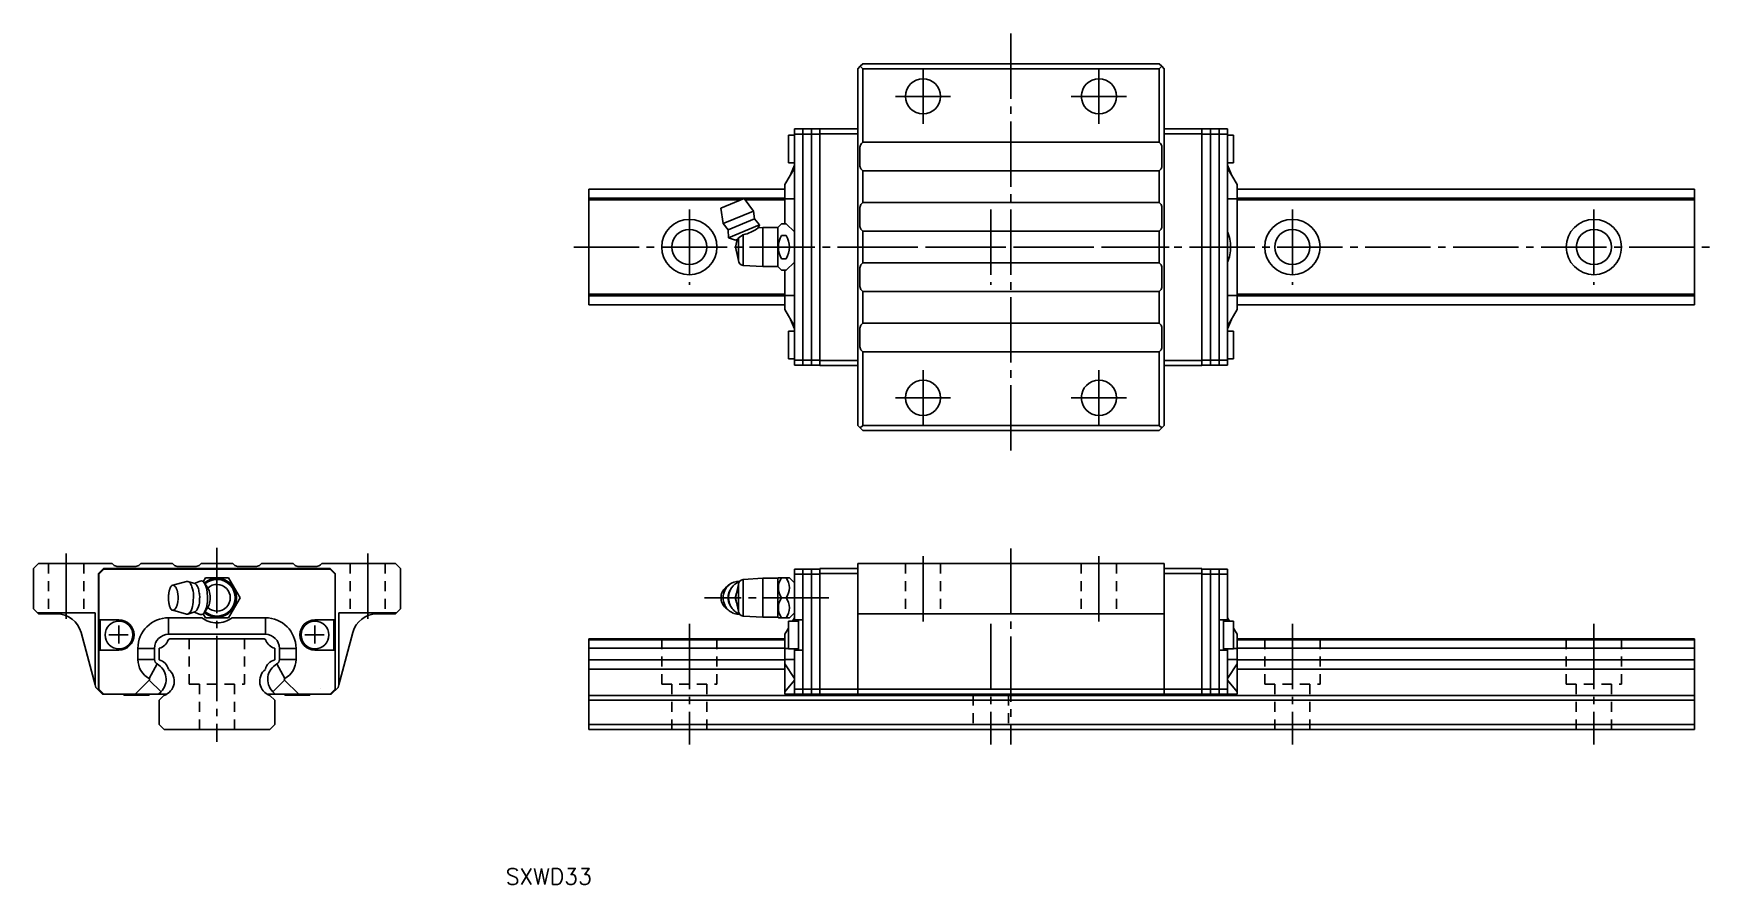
# Model space of a CAD drawing. Extents: x -38 to 295, y 1046 to 1215.
import ezdxf

# ---------------------------------------------------------------- set-up
doc = ezdxf.new("R2010")
doc.units = 0
doc.linetypes.add('CENTER', pattern=[17.5, 13, -1.5, 1.5, -1.5])
doc.linetypes.add('DASHED', pattern=[3.5, 2, -1.5])
doc.layers.get('0').update_dxf_attribs({"linetype": 'CONTINUOUS'})
doc.layers.add('CENTER', color=1, linetype='CENTER')
doc.styles.get("Standard").update_dxf_attribs({"font": 'txt.shx', "bigfont": '@extfont2.shx'})

msp = doc.modelspace()

# ---------------------------------------------------------------- linework, layer by layer
at = {"color": 7, "linetype": 'CONTINUOUS'}
for p, q in [((126.18, 1208.9), (125.68, 1208.4)), ((125.68, 1137.4), (125.68, 1208.4)), ((126.68, 1209.4), (126.18, 1208.9)), ((126.68, 1208.4), (126.18, 1208.9)), ((126.68, 1209.4), (185.68, 1209.4)), ((126.68, 1193.75), (126.68, 1208.4)), ((126.68, 1208.4), (185.68, 1208.4)), ((186.18, 1208.9), (185.68, 1209.4)), ((186.18, 1208.9), (185.68, 1208.4)), ((185.68, 1208.4), (185.68, 1193.75)), ((186.68, 1208.4), (186.18, 1208.9)), ((186.68, 1208.4), (186.68, 1137.4)), ((113.08, 1195.15), (111.88, 1195.15)), ((113.08, 1195.15), (111.88, 1195.15)), ((111.88, 1189.65), (111.88, 1195.15)), ((111.88, 1189.65), (111.88, 1195.15)), ((113.08, 1195.4), (113.08, 1196.4)), ((113.08, 1196.4), (118.18, 1196.4)), ((113.08, 1150.4), (113.08, 1195.4)), ((113.08, 1195.4), (118.18, 1195.4)), ((114.78, 1149.4), (114.78, 1196.4)), ((116.48, 1149.4), (116.48, 1196.4)), ((118.18, 1195.45), (118.18, 1196.45)), ((118.18, 1196.45), (125.68, 1196.45)), ((118.18, 1150.35), (118.18, 1195.45)), ((118.18, 1195.45), (125.68, 1195.45)), ((125.68, 1195.9), (125.68, 1196.9)), ((125.68, 1195.45), (125.68, 1196.5)), ((125.68, 1149.9), (125.68, 1195.9)), ((125.68, 1172.9), (125.68, 1195.45)), ((125.68, 1172.9), (125.68, 1195.45)), ((186.68, 1195.9), (186.68, 1196.9)), ((186.68, 1196.5), (186.68, 1195.45)), ((194.18, 1196.45), (186.68, 1196.45)), ((186.68, 1149.9), (186.68, 1195.9)), ((194.18, 1195.45), (186.68, 1195.45)), ((186.68, 1195.45), (186.68, 1172.9)), ((186.68, 1172.9), (186.68, 1195.45)), ((194.18, 1195.45), (194.18, 1196.45)), ((199.28, 1196.4), (194.18, 1196.4)), ((194.18, 1150.35), (194.18, 1195.45)), ((199.28, 1195.4), (194.18, 1195.4)), ((195.88, 1149.4), (195.88, 1196.4)), ((197.58, 1149.4), (197.58, 1196.4)), ((199.28, 1195.4), (199.28, 1196.4)), ((199.28, 1150.4), (199.28, 1195.4)), ((200.48, 1195.15), (199.28, 1195.15)), ((200.48, 1195.15), (200.48, 1189.65)), ((126.13, 1192.79), (126.13, 1189.02)), ((126.68, 1193.75), (126.42, 1193.5)), ((185.68, 1193.75), (126.68, 1193.75)), ((185.94, 1193.5), (185.68, 1193.75)), ((186.23, 1189.02), (186.23, 1192.79)), ((113.08, 1188.63), (111.18, 1185.33)), ((113.08, 1188.63), (111.18, 1185.33)), ((111.88, 1189.65), (113.08, 1189.65)), ((111.88, 1189.65), (113.08, 1189.65)), ((113.08, 1189.19), (112.31, 1187.3)), ((113.08, 1189.19), (112.31, 1187.3)), ((126.42, 1188.31), (126.68, 1188.05)), ((126.68, 1188.05), (185.68, 1188.05)), ((126.68, 1181.75), (126.68, 1188.05)), ((185.68, 1188.05), (185.94, 1188.31)), ((185.68, 1188.05), (185.68, 1181.75)), ((199.28, 1189.65), (200.48, 1189.65)), ((199.28, 1189.19), (200.05, 1187.3)), ((199.28, 1188.63), (201.18, 1185.33)), ((111.18, 1184.4), (72.18, 1184.4)), ((72.18, 1184.4), (72.18, 1182.61)), ((111.18, 1185.33), (111.18, 1182.53)), ((111.18, 1185.33), (111.18, 1182.53)), ((201.18, 1185.33), (201.18, 1182.53)), ((292.18, 1184.4), (201.18, 1184.4)), ((292.18, 1182.61), (292.18, 1184.4)), ((111.18, 1182.61), (72.18, 1182.61)), ((72.18, 1182.3), (72.18, 1182.61)), ((72.18, 1163.5), (72.18, 1182.3)), ((102.51, 1182.3), (72.18, 1182.3)), ((103.09, 1182.54), (98.47, 1180.63)), ((98.47, 1180.63), (98.92, 1177.57)), ((104.94, 1180.06), (103.09, 1182.54)), ((111.18, 1182.3), (103.27, 1182.3)), ((111.18, 1182.53), (111.18, 1177.52)), ((111.18, 1182.53), (111.18, 1177.52)), ((113.08, 1182.53), (111.18, 1182.53)), ((113.08, 1182.53), (111.18, 1182.53)), ((126.13, 1180.79), (126.13, 1177.02)), ((126.68, 1181.75), (126.42, 1181.5)), ((185.68, 1181.75), (126.68, 1181.75)), ((185.94, 1181.5), (185.68, 1181.75)), ((186.23, 1177.02), (186.23, 1180.79)), ((199.28, 1182.53), (201.18, 1182.53)), ((292.18, 1182.61), (201.18, 1182.61)), ((201.18, 1182.53), (201.18, 1172.9)), ((292.18, 1182.3), (201.18, 1182.3)), ((292.18, 1182.61), (292.18, 1182.3)), ((292.18, 1182.3), (292.18, 1163.5)), ((104.94, 1180.06), (98.92, 1177.57)), ((98.92, 1177.57), (99.88, 1176.35)), ((105.12, 1178.52), (99.88, 1176.35)), ((106.16, 1177.32), (99.99, 1174.77)), ((105.12, 1178.52), (104.94, 1180.06)), ((106.16, 1177.32), (105.12, 1178.52)), ((105.88, 1176.73), (106.16, 1177.32)), ((110.52, 1177.52), (109.78, 1176.78)), ((110.52, 1177.52), (111.46, 1177.52)), ((113.08, 1175.9), (111.46, 1177.52)), ((99.88, 1176.35), (99.99, 1174.77)), ((99.99, 1174.77), (101.38, 1174.26)), ((101.38, 1174.26), (101.86, 1174.46)), ((101.72, 1174.4), (101.38, 1172.9)), ((101.86, 1174.46), (101.98, 1174.72)), ((101.98, 1174.72), (102.86, 1175.35)), ((101.98, 1174.72), (101.98, 1170.25)), ((102.86, 1175.35), (102.86, 1169.26)), ((106.78, 1176.78), (105.88, 1176.73)), ((105.88, 1176.72), (105.88, 1176.73)), ((105.88, 1176.73), (105.88, 1176.73)), ((106.78, 1176.78), (106.78, 1169.03)), ((109.78, 1176.78), (106.78, 1176.78)), ((109.78, 1176.78), (109.78, 1169.03)), ((110.52, 1175.21), (111.46, 1175.21)), ((126.42, 1176.31), (126.68, 1176.05)), ((126.68, 1176.05), (185.68, 1176.05)), ((126.68, 1176.05), (126.68, 1169.75)), ((126.68, 1174.55), (126.68, 1171.25)), ((185.68, 1176.05), (185.94, 1176.31)), ((185.68, 1169.75), (185.68, 1176.05)), ((185.68, 1171.25), (185.68, 1174.55)), ((101.38, 1172.9), (101.98, 1170.25)), ((110.52, 1170.59), (111.46, 1170.59)), ((125.68, 1172.9), (125.68, 1150.35)), ((125.68, 1150.35), (125.68, 1172.9)), ((186.68, 1172.9), (186.68, 1150.35)), ((186.68, 1172.9), (186.68, 1150.35)), ((201.18, 1172.9), (199.87, 1172.9)), ((201.18, 1163.27), (201.18, 1172.9)), ((102.86, 1169.26), (106.78, 1169.03)), ((106.78, 1169.03), (109.78, 1169.03)), ((109.78, 1169.03), (110.52, 1168.28)), ((110.52, 1168.28), (111.46, 1168.28)), ((111.18, 1163.27), (111.18, 1168.28)), ((111.46, 1168.28), (113.08, 1169.9)), ((126.13, 1165.02), (126.13, 1168.79)), ((126.42, 1169.5), (126.68, 1169.75)), ((126.68, 1169.75), (185.68, 1169.75)), ((185.68, 1169.75), (185.94, 1169.5)), ((186.23, 1168.79), (186.23, 1165.02)), ((126.68, 1164.05), (126.42, 1164.31)), ((185.68, 1164.05), (126.68, 1164.05)), ((126.68, 1164.05), (126.68, 1157.75)), ((185.94, 1164.31), (185.68, 1164.05)), ((185.68, 1157.75), (185.68, 1164.05)), ((72.18, 1163.5), (111.18, 1163.5)), ((72.18, 1163.5), (72.18, 1163.2)), ((72.18, 1163.2), (111.18, 1163.2)), ((72.18, 1161.4), (72.18, 1163.2)), ((72.18, 1161.4), (111.18, 1161.4)), ((111.18, 1160.47), (111.18, 1163.27)), ((113.08, 1163.27), (111.18, 1163.27)), ((199.28, 1163.27), (201.18, 1163.27)), ((201.18, 1163.5), (292.18, 1163.5)), ((201.18, 1160.47), (201.18, 1163.27)), ((201.18, 1163.2), (292.18, 1163.2)), ((201.18, 1161.4), (292.18, 1161.4)), ((292.18, 1163.5), (292.18, 1163.2)), ((292.18, 1161.4), (292.18, 1163.2)), ((113.08, 1157.17), (111.18, 1160.47)), ((113.08, 1156.62), (112.31, 1158.51)), ((126.42, 1157.5), (126.68, 1157.75)), ((126.68, 1157.75), (185.68, 1157.75)), ((185.68, 1157.75), (185.94, 1157.5)), ((199.28, 1157.17), (201.18, 1160.47)), ((199.28, 1156.62), (200.05, 1158.51)), ((113.08, 1156.15), (111.88, 1156.15)), ((111.88, 1156.15), (111.88, 1150.65)), ((126.13, 1153.02), (126.13, 1156.79)), ((186.23, 1156.79), (186.23, 1153.02)), ((200.48, 1156.15), (199.28, 1156.15)), ((200.48, 1156.15), (200.48, 1150.65)), ((111.88, 1150.65), (113.08, 1150.65)), ((126.68, 1152.05), (126.42, 1152.31)), ((185.68, 1152.05), (126.68, 1152.05)), ((126.68, 1152.05), (126.68, 1137.4)), ((185.94, 1152.31), (185.68, 1152.05)), ((185.68, 1137.4), (185.68, 1152.05)), ((199.28, 1150.65), (200.48, 1150.65)), ((113.08, 1150.4), (118.18, 1150.4)), ((113.08, 1150.4), (113.08, 1149.4)), ((113.08, 1149.4), (118.18, 1149.4)), ((118.18, 1150.35), (125.68, 1150.35)), ((118.18, 1150.35), (118.18, 1149.35)), ((118.18, 1149.35), (125.68, 1149.35)), ((125.68, 1149.3), (125.68, 1150.35)), ((125.68, 1149.9), (125.68, 1148.9)), ((194.18, 1150.35), (186.68, 1150.35)), ((186.68, 1150.35), (186.68, 1149.3)), ((186.68, 1149.9), (186.68, 1148.9)), ((194.18, 1149.35), (186.68, 1149.35)), ((199.28, 1150.4), (194.18, 1150.4)), ((194.18, 1150.35), (194.18, 1149.35)), ((199.28, 1149.4), (194.18, 1149.4)), ((199.28, 1150.4), (199.28, 1149.4)), ((125.68, 1137.4), (126.18, 1136.9)), ((126.68, 1137.4), (126.18, 1136.9)), ((126.68, 1137.4), (185.68, 1137.4)), ((186.18, 1136.9), (185.68, 1137.4)), ((186.18, 1136.9), (186.68, 1137.4)), ((126.18, 1136.9), (126.68, 1136.4)), ((126.68, 1136.4), (185.68, 1136.4)), ((185.68, 1136.4), (186.18, 1136.9)), ((-37.32, 1109.9), (-38.32, 1108.9)), ((-38.32, 1108.9), (-38.32, 1100.9)), ((-35.32, 1109.9), (-37.32, 1109.9)), ((-28.32, 1109.9), (-35.32, 1109.9)), ((-22.67, 1109.9), (-28.32, 1109.9)), ((-24.37, 1108.9), (-25.37, 1107.9)), ((-25.37, 1107.9), (-25.37, 1093.95)), ((-24.32, 1108.8), (-25.32, 1107.8)), ((-25.32, 1107.8), (-25.32, 1098.7)), ((20.73, 1108.9), (-24.37, 1108.9)), ((20.68, 1108.8), (-24.32, 1108.8)), ((-22.41, 1109.65), (-22.67, 1109.9)), ((-17.94, 1109.35), (-21.71, 1109.35)), ((-16.97, 1109.9), (-17.23, 1109.65)), ((-10.67, 1109.9), (-16.97, 1109.9)), ((-16.32, 1109.9), (-14.17, 1109.9)), ((-10.41, 1109.65), (-10.67, 1109.9)), ((-5.94, 1109.35), (-9.71, 1109.35)), ((-4.97, 1109.9), (-5.23, 1109.65)), ((1.33, 1109.9), (-4.97, 1109.9)), ((-0.17, 1109.9), (-3.47, 1109.9)), ((-3.47, 1109.9), (-0.17, 1109.9)), ((1.59, 1109.65), (1.33, 1109.9)), ((6.06, 1109.35), (2.29, 1109.35)), ((7.03, 1109.9), (6.77, 1109.65)), ((13.33, 1109.9), (7.03, 1109.9)), ((10.53, 1109.9), (12.68, 1109.9)), ((13.59, 1109.65), (13.33, 1109.9)), ((18.06, 1109.35), (14.29, 1109.35)), ((19.03, 1109.9), (18.77, 1109.65)), ((19.03, 1109.9), (18.77, 1109.65)), ((24.68, 1109.9), (19.03, 1109.9)), ((24.68, 1109.9), (19.03, 1109.9)), ((20.68, 1108.8), (21.68, 1107.8)), ((20.73, 1108.9), (21.73, 1107.9)), ((21.68, 1107.8), (21.68, 1098.7)), ((21.73, 1107.9), (21.73, 1084.9)), ((24.68, 1109.9), (31.68, 1109.9)), ((33.68, 1109.9), (31.68, 1109.9)), ((34.68, 1108.9), (33.68, 1109.9)), ((34.68, 1100.9), (34.68, 1108.9)), ((113.08, 1108.8), (118.18, 1108.8)), ((113.08, 1108.8), (113.08, 1107.8)), ((113.08, 1107.8), (113.08, 1098.7)), ((113.08, 1107.8), (118.18, 1107.8)), ((114.78, 1083.9), (114.78, 1108.8)), ((116.48, 1083.9), (116.48, 1108.8)), ((118.18, 1108.9), (125.68, 1108.9)), ((118.18, 1108.9), (118.18, 1107.9)), ((118.18, 1107.9), (118.18, 1084.9)), ((118.18, 1107.9), (125.68, 1107.9)), ((186.68, 1109.9), (125.68, 1109.9)), ((125.68, 1109.9), (125.68, 1108.9)), ((125.68, 1108.9), (125.68, 1101.9)), ((186.68, 1109.9), (186.68, 1108.9)), ((194.18, 1108.9), (186.68, 1108.9)), ((186.68, 1108.9), (186.68, 1101.9)), ((194.18, 1107.9), (186.68, 1107.9)), ((194.18, 1108.9), (194.18, 1107.9)), ((199.28, 1108.8), (194.18, 1108.8)), ((194.18, 1107.9), (194.18, 1084.9)), ((199.28, 1107.8), (194.18, 1107.8)), ((195.88, 1083.9), (195.88, 1108.8)), ((197.58, 1083.9), (197.58, 1108.8)), ((199.28, 1108.8), (199.28, 1107.8)), ((199.28, 1107.8), (199.28, 1098.7)), ((-7.87, 1106.35), (-10.61, 1105.59)), ((-7.59, 1106.34), (-7.87, 1106.35)), ((-6.22, 1105.92), (-7.59, 1106.34)), ((-5.14, 1106.41), (-6.36, 1105.96)), ((-4.59, 1106.3), (-4.13, 1107.1)), ((-3.96, 1105.52), (-4.39, 1106.08)), ((-4.13, 1107.1), (0.49, 1107.1)), ((-3.63, 1105.04), (-3.96, 1105.52)), ((-3.38, 1104.54), (-3.63, 1105.04)), ((0.49, 1107.1), (2.8, 1103.1)), ((100.09, 1105.68), (99.37, 1105.08)), ((101.98, 1105.75), (101.38, 1103.1)), ((101.98, 1105.75), (101.98, 1100.45)), ((106.78, 1106.98), (102.86, 1106.75)), ((102.86, 1106.75), (102.86, 1099.46)), ((109.78, 1106.98), (106.78, 1106.98)), ((106.78, 1106.98), (106.78, 1099.23)), ((109.9, 1107.1), (109.78, 1106.98)), ((109.78, 1106.98), (109.78, 1099.23)), ((109.9, 1107.1), (110.52, 1107.1)), ((110.52, 1107.1), (111.46, 1107.1)), ((111.46, 1107.1), (112.08, 1107.1)), ((113.08, 1106.1), (112.08, 1107.1)), ((-38.32, 1100.9), (-37.52, 1100.1)), ((-10.61, 1100.62), (-7.87, 1099.86)), ((-4.39, 1100.12), (-3.96, 1100.68)), ((-3.96, 1100.68), (-3.63, 1101.17)), ((-3.63, 1101.17), (-3.38, 1101.67)), ((2.8, 1103.1), (0.49, 1099.1)), ((33.88, 1100.1), (34.68, 1100.9)), ((101.38, 1103.1), (101.98, 1100.45)), ((110.52, 1103.1), (111.46, 1103.1)), ((125.68, 1101.9), (125.68, 1084.9)), ((186.68, 1101.9), (186.68, 1084.9)), ((-37.52, 1100.1), (-35.32, 1100.1)), ((-37.52, 1100.1), (-37.32, 1099.9)), ((-37.32, 1099.9), (-33.7, 1099.9)), ((-35.32, 1100.1), (-28.32, 1100.1)), ((-28.32, 1100.1), (-26.07, 1100.1)), ((-26.07, 1100.1), (-26.07, 1085.77)), ((-25.32, 1098.7), (-21.32, 1098.7)), ((-25.07, 1098.7), (-25.07, 1092.7)), ((-21.32, 1097.59), (-21.32, 1093.99)), ((-4.86, 1099.13), (-11.45, 1099.13)), ((-11.45, 1099.13), (-4.86, 1099.13)), ((-11.45, 1099.13), (-11.45, 1095.83)), ((-11.45, 1099.13), (-11.45, 1095.83)), ((-7.59, 1099.87), (-7.87, 1099.86)), ((-7.59, 1099.87), (-6.22, 1100.29)), ((-6.36, 1100.24), (-5.14, 1099.8)), ((-4.13, 1099.1), (-4.59, 1099.91)), ((0.49, 1099.1), (-4.13, 1099.1)), ((-1.82, 1098.1), (-1.82, 1098.12)), ((-1.82, 1098.12), (-1.82, 1098.12)), ((7.81, 1099.13), (1.22, 1099.13)), ((7.81, 1099.13), (7.81, 1095.83)), ((21.68, 1098.7), (17.68, 1098.7)), ((17.68, 1097.59), (17.68, 1093.99)), ((21.43, 1098.7), (21.43, 1092.7)), ((21.43, 1098.7), (21.43, 1092.7)), ((22.43, 1085.77), (22.43, 1100.1)), ((22.43, 1100.1), (24.68, 1100.1)), ((31.68, 1100.1), (24.68, 1100.1)), ((33.68, 1099.9), (30.05, 1099.9)), ((31.68, 1100.1), (33.88, 1100.1)), ((33.88, 1100.1), (33.68, 1099.9)), ((102.86, 1099.46), (106.78, 1099.23)), ((106.78, 1099.23), (109.78, 1099.23)), ((109.78, 1099.23), (109.9, 1099.1)), ((110.52, 1099.1), (109.9, 1099.1)), ((110.52, 1099.1), (111.46, 1099.1)), ((112.08, 1099.1), (111.46, 1099.1)), ((111.88, 1098.45), (111.88, 1092.95)), ((113.88, 1098.45), (111.88, 1098.45)), ((112.08, 1099.1), (113.08, 1100.1)), ((113.08, 1099.13), (112.69, 1098.45)), ((113.08, 1098.7), (114.78, 1098.7)), ((113.08, 1098.45), (113.08, 1098.7)), ((113.88, 1098.7), (113.88, 1092.7)), ((113.88, 1098.7), (113.88, 1092.7)), ((125.68, 1099.9), (186.68, 1099.9)), ((199.28, 1098.7), (197.58, 1098.7)), ((198.48, 1098.7), (198.48, 1092.7)), ((200.48, 1098.45), (198.48, 1098.45)), ((199.28, 1099.13), (199.67, 1098.45)), ((199.28, 1098.45), (199.28, 1098.7)), ((200.48, 1098.45), (200.48, 1092.95)), ((-28.87, 1096.2), (-26.07, 1085.77)), ((-25.37, 1093.95), (-25.37, 1089.85)), ((-25.37, 1089.85), (-25.37, 1093.95)), ((-25.37, 1093.95), (-25.07, 1093.95)), ((-23.36, 1095.7), (-19.46, 1095.7)), ((-11.22, 1094.9), (-11.52, 1094.73)), ((-11.45, 1095.83), (-1.82, 1095.83)), ((-11.45, 1095.83), (-1.82, 1095.83)), ((7.58, 1094.9), (-11.22, 1094.9)), ((7.81, 1095.83), (-1.82, 1095.83)), ((7.58, 1094.9), (7.88, 1094.73)), ((15.64, 1095.7), (19.54, 1095.7)), ((25.22, 1096.2), (22.43, 1085.77)), ((72.18, 1094.9), (111.18, 1094.9)), ((72.18, 1094.9), (72.18, 1094.73)), ((72.18, 1094.73), (111.18, 1094.73)), ((72.18, 1093.06), (72.18, 1094.73)), ((111.88, 1097.05), (111.18, 1095.83)), ((111.18, 1093.03), (111.18, 1095.83)), ((200.48, 1097.05), (201.18, 1095.83)), ((201.18, 1093.03), (201.18, 1095.83)), ((201.18, 1094.9), (292.18, 1094.9)), ((201.18, 1094.73), (292.18, 1094.73)), ((292.18, 1094.9), (292.18, 1094.73)), ((292.18, 1093.06), (292.18, 1094.73)), ((-25.32, 1092.7), (-25.32, 1084.9)), ((-21.32, 1092.7), (-25.32, 1092.7)), ((-17.55, 1093.03), (-17.55, 1090.8)), ((-17.55, 1090.8), (-17.55, 1093.03)), ((-17.55, 1093.03), (-14.25, 1093.03)), ((-17.55, 1093.03), (-14.25, 1093.03)), ((-17.55, 1090.8), (-14.25, 1090.8)), ((-17.55, 1090.8), (-14.25, 1090.8)), ((-14.25, 1090.8), (-14.25, 1093.03)), ((-14.25, 1090.8), (-14.25, 1093.03)), ((-13.32, 1093.06), (-13.32, 1090.75)), ((9.68, 1093.06), (9.68, 1090.75)), ((13.91, 1093.03), (10.61, 1093.03)), ((10.61, 1090.8), (10.61, 1093.03)), ((13.91, 1090.8), (10.61, 1090.8)), ((13.91, 1090.8), (13.91, 1093.03)), ((17.68, 1092.7), (21.68, 1092.7)), ((21.68, 1092.7), (21.68, 1084.9)), ((72.18, 1093.06), (111.18, 1093.06)), ((72.18, 1093.06), (72.18, 1090.75)), ((72.18, 1090.75), (111.18, 1090.75)), ((72.18, 1088.86), (72.18, 1090.75)), ((111.88, 1093.03), (111.18, 1093.03)), ((111.18, 1090.8), (111.18, 1093.03)), ((113.08, 1090.8), (111.18, 1090.8)), ((111.18, 1089.93), (111.18, 1090.8)), ((111.88, 1092.95), (113.88, 1092.95)), ((113.08, 1092.7), (113.08, 1092.95)), ((113.08, 1092.7), (114.78, 1092.7)), ((113.08, 1092.7), (113.08, 1084.9)), ((199.28, 1092.7), (197.58, 1092.7)), ((198.48, 1092.95), (200.48, 1092.95)), ((199.28, 1092.7), (199.28, 1092.95)), ((199.28, 1092.7), (199.28, 1084.9)), ((199.28, 1090.8), (201.18, 1090.8)), ((200.48, 1093.03), (201.18, 1093.03)), ((201.18, 1093.06), (292.18, 1093.06)), ((201.18, 1090.8), (201.18, 1093.03)), ((201.18, 1089.93), (201.18, 1090.8)), ((201.18, 1090.75), (292.18, 1090.75)), ((292.18, 1093.06), (292.18, 1090.75)), ((292.18, 1088.86), (292.18, 1090.75)), ((-25.37, 1089.85), (-25.37, 1084.9)), ((-25.37, 1089.85), (-25.32, 1089.85)), ((-15.33, 1087.04), (-13.73, 1089.93)), ((-15.33, 1087.04), (-13.73, 1089.93)), ((11.69, 1087.04), (10.09, 1089.93)), ((72.18, 1088.86), (111.18, 1088.86)), ((72.18, 1083.66), (72.18, 1088.86)), ((111.18, 1084.39), (111.18, 1089.93)), ((113.08, 1087.04), (111.18, 1089.93)), ((199.28, 1087.04), (201.18, 1089.93)), ((201.18, 1084.39), (201.18, 1089.93)), ((201.18, 1088.86), (292.18, 1088.86)), ((292.18, 1083.66), (292.18, 1088.86)), ((-26.07, 1085.77), (-25.94, 1085.27)), ((-25.94, 1085.27), (-24.57, 1083.9)), ((-25.57, 1084.9), (-24.57, 1083.9)), ((-24.57, 1083.9), (-25.57, 1084.9)), ((-25.37, 1084.9), (-24.37, 1083.9)), ((-25.32, 1084.9), (-24.32, 1083.9)), ((-24.57, 1083.9), (-24.37, 1083.9)), ((-24.37, 1083.9), (-24.32, 1083.9)), ((-24.32, 1083.9), (-18.1, 1083.9)), ((-15.28, 1086.72), (-18.1, 1083.9)), ((-18.1, 1083.9), (-15.28, 1086.72)), ((-18.1, 1083.9), (-13.44, 1083.9)), ((-18.1, 1083.9), (-13.44, 1083.9)), ((-15.32, 1083.7), (-15.32, 1083.9)), ((-15.28, 1086.72), (-12.95, 1084.39)), ((-15.28, 1086.72), (-12.95, 1084.39)), ((-13.44, 1083.9), (-12.95, 1084.39)), ((-13.44, 1083.9), (-12.95, 1084.39)), ((-13.44, 1083.9), (-11.83, 1083.9)), ((-13.44, 1083.9), (-11.83, 1083.9)), ((9.79, 1083.9), (8.18, 1083.9)), ((11.64, 1086.72), (9.31, 1084.39)), ((9.79, 1083.9), (9.31, 1084.39)), ((14.46, 1083.9), (9.79, 1083.9)), ((14.46, 1083.9), (11.64, 1086.72)), ((11.68, 1083.9), (11.68, 1083.7)), ((20.68, 1083.9), (14.46, 1083.9)), ((16.68, 1083.7), (16.68, 1083.9)), ((18.74, 1084.97), (18.69, 1084.96)), ((21.68, 1084.9), (20.68, 1083.9)), ((20.73, 1083.9), (20.68, 1083.9)), ((21.73, 1084.9), (20.73, 1083.9)), ((20.93, 1083.9), (20.73, 1083.9)), ((20.93, 1083.9), (22.29, 1085.27)), ((21.93, 1084.9), (20.93, 1083.9)), ((21.93, 1084.9), (20.93, 1083.9)), ((22.29, 1085.27), (22.43, 1085.77)), ((113.08, 1086.72), (111.18, 1084.39)), ((111.18, 1083.9), (111.18, 1084.39)), ((113.08, 1083.9), (111.18, 1083.9)), ((113.08, 1084.9), (113.08, 1083.9)), ((113.08, 1084.9), (118.18, 1084.9)), ((113.08, 1083.9), (118.18, 1083.9)), ((118.18, 1084.9), (125.68, 1084.9)), ((118.18, 1084.9), (118.18, 1083.9)), ((118.18, 1083.9), (125.68, 1083.9)), ((186.68, 1084.9), (125.68, 1084.9)), ((125.68, 1084.9), (125.68, 1083.9)), ((186.68, 1083.9), (125.68, 1083.9)), ((128.68, 1083.9), (128.68, 1083.7)), ((133.68, 1083.7), (133.68, 1083.9)), ((153.68, 1083.9), (153.68, 1083.7)), ((158.68, 1083.7), (158.68, 1083.9)), ((178.68, 1083.9), (178.68, 1083.7)), ((183.68, 1083.7), (183.68, 1083.9)), ((194.18, 1084.9), (186.68, 1084.9)), ((186.68, 1084.9), (186.68, 1083.9)), ((194.18, 1083.9), (186.68, 1083.9)), ((194.18, 1084.9), (194.18, 1083.9)), ((199.28, 1084.9), (194.18, 1084.9)), ((199.28, 1083.9), (194.18, 1083.9)), ((199.28, 1086.72), (201.18, 1084.39)), ((199.28, 1084.9), (199.28, 1083.9)), ((199.28, 1083.9), (201.18, 1083.9)), ((201.18, 1083.9), (201.18, 1084.39)), ((-20.32, 1083.86), (-20.32, 1083.7)), ((-15.32, 1083.7), (-20.32, 1083.7)), ((-12.37, 1083.66), (-13.32, 1082.7)), ((-13.32, 1082.7), (-13.32, 1077.9)), ((8.72, 1083.66), (9.68, 1082.7)), ((9.68, 1082.7), (9.68, 1077.9)), ((11.68, 1083.7), (16.68, 1083.7)), ((72.18, 1083.66), (292.18, 1083.66)), ((72.18, 1083.66), (72.18, 1082.7)), ((72.18, 1082.7), (292.18, 1082.7)), ((72.18, 1082.7), (72.18, 1077.9)), ((128.68, 1083.7), (133.68, 1083.7)), ((153.68, 1083.7), (158.68, 1083.7)), ((178.68, 1083.7), (183.68, 1083.7)), ((292.18, 1083.66), (292.18, 1082.7)), ((292.18, 1082.7), (292.18, 1077.9)), ((-13.32, 1077.9), (-12.32, 1076.9)), ((9.68, 1077.9), (8.68, 1076.9)), ((72.18, 1077.9), (292.18, 1077.9)), ((72.18, 1077.9), (72.18, 1076.9)), ((292.18, 1077.9), (292.18, 1076.9)), ((-12.32, 1076.9), (8.68, 1076.9)), ((72.18, 1076.9), (292.18, 1076.9))]:
    msp.add_line(p, q, dxfattribs=at)
at = {"color": 3, "linetype": 'DASHED'}
for p, q in [((-35.32, 1109.9), (-35.32, 1100.1)), ((-28.32, 1109.9), (-28.32, 1100.1)), ((24.68, 1109.9), (24.68, 1100.1)), ((31.68, 1109.9), (31.68, 1100.1)), ((135.18, 1109.9), (135.18, 1099.9)), ((142.18, 1109.9), (142.18, 1099.9)), ((170.18, 1109.9), (170.18, 1099.9)), ((177.18, 1109.9), (177.18, 1099.9)), ((-7.32, 1094.9), (-7.32, 1085.9)), ((3.68, 1094.9), (3.68, 1085.9)), ((86.68, 1094.9), (86.68, 1085.9)), ((97.68, 1094.9), (97.68, 1085.9)), ((206.68, 1094.9), (206.68, 1085.9)), ((217.68, 1094.9), (217.68, 1085.9)), ((266.68, 1094.9), (266.68, 1085.9)), ((277.68, 1094.9), (277.68, 1085.9)), ((-7.32, 1085.9), (3.68, 1085.9)), ((-5.32, 1085.9), (-5.32, 1076.9)), ((1.68, 1085.9), (1.68, 1076.9)), ((86.68, 1085.9), (97.68, 1085.9)), ((88.68, 1085.9), (88.68, 1076.9)), ((95.68, 1085.9), (95.68, 1076.9)), ((206.68, 1085.9), (217.68, 1085.9)), ((208.68, 1085.9), (208.68, 1076.9)), ((215.68, 1085.9), (215.68, 1076.9)), ((266.68, 1085.9), (277.68, 1085.9)), ((268.68, 1085.9), (268.68, 1076.9)), ((275.68, 1085.9), (275.68, 1076.9)), ((148.68, 1083.66), (148.68, 1076.9)), ((155.68, 1083.66), (155.68, 1076.9))]:
    msp.add_line(p, q, dxfattribs=at)
at = {"color": 7, "linetype": 'CONTINUOUS'}
for centre, radius in [((138.68, 1202.9), 3.5), ((173.68, 1202.9), 3.5), ((92.18, 1172.9), 5.5), ((212.18, 1172.9), 5.5), ((272.18, 1172.9), 5.5), ((92.18, 1172.9), 3.5), ((212.18, 1172.9), 3.5), ((272.18, 1172.9), 3.5), ((138.68, 1142.9), 3.5), ((173.68, 1142.9), 3.5), ((-21.32, 1095.7), 2.75), ((-21.32, 1095.7), 2.75), ((17.68, 1095.7), 2.75)]:
    msp.add_circle(centre, radius, dxfattribs=at)
for centre, radius, start, end in [((127.13, 1192.79), 1, 135, 180), ((185.23, 1192.79), 1, 0, 45), ((127.13, 1189.02), 1, 180, 225), ((185.23, 1189.02), 1, 315, 0), ((127.13, 1180.79), 1, 135, 180), ((185.23, 1180.79), 1, 0, 45), ((101.46, 1182.46), 7.24, 281.1312, 307.648), ((114.52, 1172.9), 4.62, 150.0092, 209.9908), ((107.46, 1172.9), 4.62, 330.0001, 29.9999), ((127.13, 1177.02), 1, 180, 225), ((185.23, 1177.02), 1, 315, 0), ((192.16, 1172.98), 7.71, 359.4563, 22.6234), ((192.16, 1172.83), 7.71, 337.3766, 0.5437), ((102.98, 1170.25), 1, 180, 263.2229), ((127.13, 1168.79), 1, 135, 180), ((185.23, 1168.79), 1, 0, 45), ((127.13, 1165.02), 1, 180, 225), ((185.23, 1165.02), 1, 315, 0), ((127.13, 1156.79), 1, 135, 180), ((185.23, 1156.79), 1, 0, 45), ((127.13, 1153.02), 1, 180, 225), ((185.23, 1153.02), 1, 315, 0), ((-21.71, 1110.35), 1, 225, 270), ((-17.94, 1110.35), 1, 270, 315), ((-9.71, 1110.35), 1, 225, 270), ((-5.94, 1110.35), 1, 270, 315), ((2.29, 1110.35), 1, 225, 270), ((6.06, 1110.35), 1, 270, 315), ((14.29, 1110.35), 1, 225, 270), ((18.06, 1110.35), 1, 270, 315), ((-9.66, 1103.69), 1.77, 170.1836, 176.7047), ((-15.66, 1104.73), 4.32, 350.1836, 352.8665), ((-9.71, 1103.98), 1.68, 165.9229, 172.8665), ((-16.88, 1105.78), 5.71, 345.9229, 347.9835), ((-9.81, 1104.27), 1.51, 160.0922, 167.9835), ((-33.08, 1112.7), 23.24, 340.0922, 340.6158), ((-10.05, 1104.6), 1.18, 149.9462, 160.6158), ((-8.98, 1103.98), 2.41, 144.2871, 149.9462), ((-10.55, 1105.1), 0.49, 97.1639, 144.2871), ((-10.65, 1104.96), 0.628, 42.7713, 85.8209), ((-11.48, 1104.2), 1.76, 34.4113, 42.7713), ((-11.16, 1104.41), 1.37, 24.8028, 34.4113), ((-15.48, 1102.42), 6.13, 22.7591, 24.8028), ((-11.52, 1104.08), 1.84, 16.1339, 22.7591), ((-43.18, 1094.92), 34.79, 15.7913, 16.1339), ((-11.74, 1103.81), 2.12, 10.2366, 15.7913), ((21.3, 1109.78), 31.46, 190.2366, 190.607), ((-11.87, 1103.57), 2.29, 5.5412, 10.607), ((-8, 1105.35), 1.08, 21.0278, 67.2834), ((-27.56, 1097.83), 22.03, 18.6519, 21.0278), ((-10.68, 1103.53), 4.21, 354.2322, 18.6519), ((-6.81, 1104.66), 1.39, 55.0676, 65.0564), ((-6.38, 1105.27), 0.646, 25.4744, 55.0676), ((14.64, 1115.28), 22.64, 205.4744, 206.7542), ((-6.82, 1104.46), 1.4, 7.3483, 26.7542), ((19.62, 1107.87), 25.26, 187.3483, 189.748), ((-4.96, 1105.93), 0.511, 60.8171, 110.5992), ((-5.19, 1105.52), 0.984, 34.9878, 60.8171), ((-7.03, 1104.23), 3.23, 7.3525, 34.9878), ((-1.82, 1103.1), 3.88, 229.2393, 130.7607), ((-1.82, 1103.1), 3.64, 229.0058, 130.9942), ((-25.88, 1101.8), 22.23, 3.3561, 7.3525), ((-1.82, 1103.1), 2.65, 226.8285, 133.1715), ((-8.48, 1103.1), 5.31, 344.3386, 15.6614), ((34.18, 1103.88), 0.8, 51.3178, 52.0201), ((101.22, 1103.09), 2.75, 156.3696, 179.7225), ((100.93, 1103.22), 2.43, 129.9202, 156.3696), ((102.36, 1103.12), 3.45, 155.8923, 180.1998), ((102.22, 1103.18), 3.29, 130.7852, 155.8923), ((103.02, 1103.09), 3.14, 141.4466, 179.7942), ((103.45, 1103.12), 3.46, 163.2854, 180.3436), ((101.94, 1103.51), 2.86, 85.1547, 130.7852), ((103.59, 1103.08), 3.61, 146.9357, 163.2854), ((103.18, 1103.35), 3.11, 109.6894, 146.9357), ((103.78, 1103.11), 2.4, 154.7068, 179.7781), ((102.98, 1105.75), 1, 96.7771, 180), ((113.45, 1105.1), 3.54, 145.6279, 214.3721), ((108.54, 1105.1), 3.54, 325.6279, 34.3721), ((-9.64, 1103.09), 1.83, 176.9724, 183.2469), ((-9.64, 1103.39), 1.81, 173.733, 180.0616), ((-15.17, 1103.39), 3.71, 356.9724, 0.0616), ((-15.17, 1102.78), 3.72, 0.1617, 3.2469), ((-9.64, 1102.79), 1.81, 180.1617, 186.4986), ((-15.29, 1104.01), 3.87, 353.733, 356.7047), ((-15.31, 1102.15), 3.89, 3.5403, 6.4986), ((-9.67, 1102.5), 1.77, 183.5403, 190.0814), ((-15.71, 1101.42), 4.37, 7.4277, 10.0814), ((-9.71, 1102.21), 1.67, 187.4277, 194.4141), ((-17.05, 1100.32), 5.9, 12.4183, 14.4141), ((-9.83, 1101.91), 1.5, 192.4183, 200.4132), ((-44.78, 1088.9), 35.8, 20.0721, 20.4132), ((-10.07, 1101.58), 1.15, 200.0721, 211.1208), ((-9.3, 1102.05), 2.06, 211.1208, 217.8884), ((-10.54, 1101.08), 0.477, 217.8884, 242.119), ((-10.59, 1101), 0.381, 242.119, 267.2598), ((-10.64, 1101.21), 0.597, 273.2202, 298.7005), ((-10.64, 1101.21), 0.589, 298.7005, 314.972), ((-11.35, 1101.92), 1.59, 314.972, 324.4048), ((-11.13, 1101.77), 1.33, 324.4048, 334.4057), ((-15, 1103.62), 5.62, 334.4057, 336.6464), ((-11.5, 1102.11), 1.81, 336.6464, 343.3865), ((-37.31, 1109.81), 28.74, 343.3865, 343.8022), ((-11.73, 1102.38), 2.1, 343.8022, 349.4059), ((24.4, 1095.62), 34.65, 169.0693, 169.4059), ((-11.86, 1102.62), 2.28, 349.0693, 354.1585), ((6.63, 1105.36), 16.29, 185.5412, 186.2483), ((6.99, 1100.69), 16.67, 173.4671, 174.1585), ((-11.93, 1103.33), 2.37, 1.408, 6.2483), ((-11.93, 1102.86), 2.37, 353.4671, 358.3172), ((4, 1103.72), 13.57, 181.408, 182.2531), ((4.08, 1102.39), 13.64, 177.4766, 178.3172), ((-11.95, 1103.1), 2.4, 357.4766, 2.2531), ((-8.75, 1101.59), 2.08, 304.0454, 352.8838), ((-81.78, 1110.71), 75.68, 352.8838, 354.2322), ((-6.52, 1101.08), 0.842, 290.5673, 338.4782), ((-25.98, 1108.75), 21.76, 338.4782, 340.7177), ((-7.95, 1102.44), 2.66, 340.7177, 1.156), ((-0.35, 1102.6), 4.94, 174.0912, 181.156), ((-7.06, 1103.29), 1.81, 354.0912, 9.748), ((-9.87, 1103.07), 6.23, 331.7244, 345.9353), ((-8.79, 1102.8), 5.12, 345.9353, 3.3561), ((101.1, 1103.09), 2.63, 179.7225, 204.1854), ((101.01, 1103.05), 2.53, 204.1854, 229.5249), ((102.48, 1103.12), 3.56, 180.1998, 203.7081), ((102.13, 1102.96), 3.19, 203.7081, 230.0021), ((130.77, 1137.93), 48.38, 229.5249, 230.6346), ((102.87, 1103.09), 2.98, 179.7942, 196.5767), ((103.75, 1103.13), 3.76, 180.3436, 196.0273), ((103.1, 1103.16), 3.23, 196.5767, 217.9131), ((103.34, 1103.01), 3.33, 196.0273, 213.7038), ((103.36, 1103.02), 3.36, 213.7038, 231.0042), ((103.84, 1103.12), 2.46, 180.3823, 205.1326), ((113.45, 1101.1), 3.54, 145.6279, 214.3721), ((108.54, 1101.1), 3.54, 325.6279, 34.3721), ((-33.7, 1094.9), 5, 15.0004, 89.9996), ((-21.32, 1095.7), 3, 270, 90), ((-11.45, 1093.03), 6.1, 90.0008, 179.9992), ((-11.45, 1093.03), 6.1, 90.0008, 179.9992), ((-4.95, 1100.69), 0.919, 257.7557, 277.7073), ((-1.82, 1103.1), 5, 232.5609, 270), ((-4.86, 1100.02), 0.242, 277.7073, 306.3092), ((-3.88, 1098.69), 1.41, 120.5653, 126.3092), ((-4.88, 1100.39), 0.561, 300.5653, 331.7244), ((-1.82, 1103.1), 5, 270, 307.4391), ((7.81, 1093.03), 6.1, 0.0008, 89.9992), ((17.68, 1095.7), 3, 90, 270), ((30.05, 1094.9), 5, 90.0004, 164.9996), ((101.98, 1102.79), 2.95, 230.0021, 251.8623), ((101.93, 1102.61), 2.76, 251.8623, 275.2328), ((103.07, 1102.67), 2.9, 231.0042, 250.9998), ((102.98, 1100.45), 1, 180, 263.2229), ((-11.45, 1093.03), 2.8, 90, 180), ((-11.45, 1093.03), 2.8, 90, 180), ((-13.91, 1095.49), 2.5, 283.5091, 342.3449), ((7.81, 1093.03), 2.8, 0, 90), ((10.26, 1095.49), 2.5, 197.6551, 256.4909), ((-13.25, 1090.8), 4.3, 180.0008, 241.1143), ((-13.25, 1090.8), 4.3, 180.0008, 241.1143), ((-13.25, 1090.8), 1, 180, 241.1151), ((-13.25, 1090.8), 1, 180, 241.1151), ((-13.91, 1088.32), 2.5, 12.4795, 76.4909), ((10.26, 1088.32), 2.5, 103.5091, 167.5205), ((9.61, 1090.8), 1, 298.8849, 0), ((9.61, 1090.8), 4.3, 298.8857, 359.9992), ((-15.43, 1086.86), 3.5, 315, 61.1151), ((-15.43, 1086.86), 3.5, 315, 61.1151), ((-13.32, 1086.5), 3, 288.5944, 51.7585), ((9.68, 1086.5), 3, 128.2415, 251.4056), ((11.78, 1086.86), 3.5, 118.8849, 225), ((-15.43, 1086.86), 0.2, 315.0002, 61.115), ((11.78, 1086.86), 0.2, 118.885, 224.9998)]:
    msp.add_arc(centre, radius, start, end, dxfattribs=at)
at = {"layer": 'CENTER', "color": 1, "linetype": 'CENTER'}
for p, q in [((156.18, 1215.4), (156.18, 1132.4)), ((138.68, 1197.4), (138.68, 1208.4)), ((173.68, 1197.4), (173.68, 1208.4)), ((144.18, 1202.9), (133.18, 1202.9)), ((179.18, 1202.9), (168.18, 1202.9)), ((92.18, 1180.4), (92.18, 1165.4)), ((152.18, 1180.4), (152.18, 1165.4)), ((212.18, 1180.4), (212.18, 1165.4)), ((272.18, 1180.4), (272.18, 1165.4)), ((69.18, 1172.9), (295.18, 1172.9)), ((124.68, 1172.9), (187.68, 1172.9)), ((138.68, 1137.4), (138.68, 1148.4)), ((173.68, 1137.4), (173.68, 1148.4)), ((144.18, 1142.9), (133.18, 1142.9)), ((179.18, 1142.9), (168.18, 1142.9)), ((-31.82, 1111.9), (-31.82, 1098.1)), ((-1.82, 1113.02), (-1.82, 1074.42)), ((28.18, 1111.9), (28.18, 1098.1)), ((138.68, 1111.4), (138.68, 1097.9)), ((156.18, 1112.9), (156.18, 1073.9)), ((173.68, 1111.4), (173.68, 1097.9)), ((119.96, 1103.1), (95.17, 1103.1)), ((92.18, 1097.9), (92.18, 1073.9)), ((152.18, 1097.9), (152.18, 1073.9)), ((212.18, 1097.9), (212.18, 1073.9)), ((272.18, 1097.9), (272.18, 1073.9))]:
    msp.add_line(p, q, dxfattribs=at)

# ---------------------------------------------------------------- texts
at = {"color": 7, "linetype": 'CONTINUOUS'}
msp.add_text('SXWD33', height=3.2, dxfattribs=at).set_placement((55.63, 1046.04))

doc.saveas('drawing.dxf')
